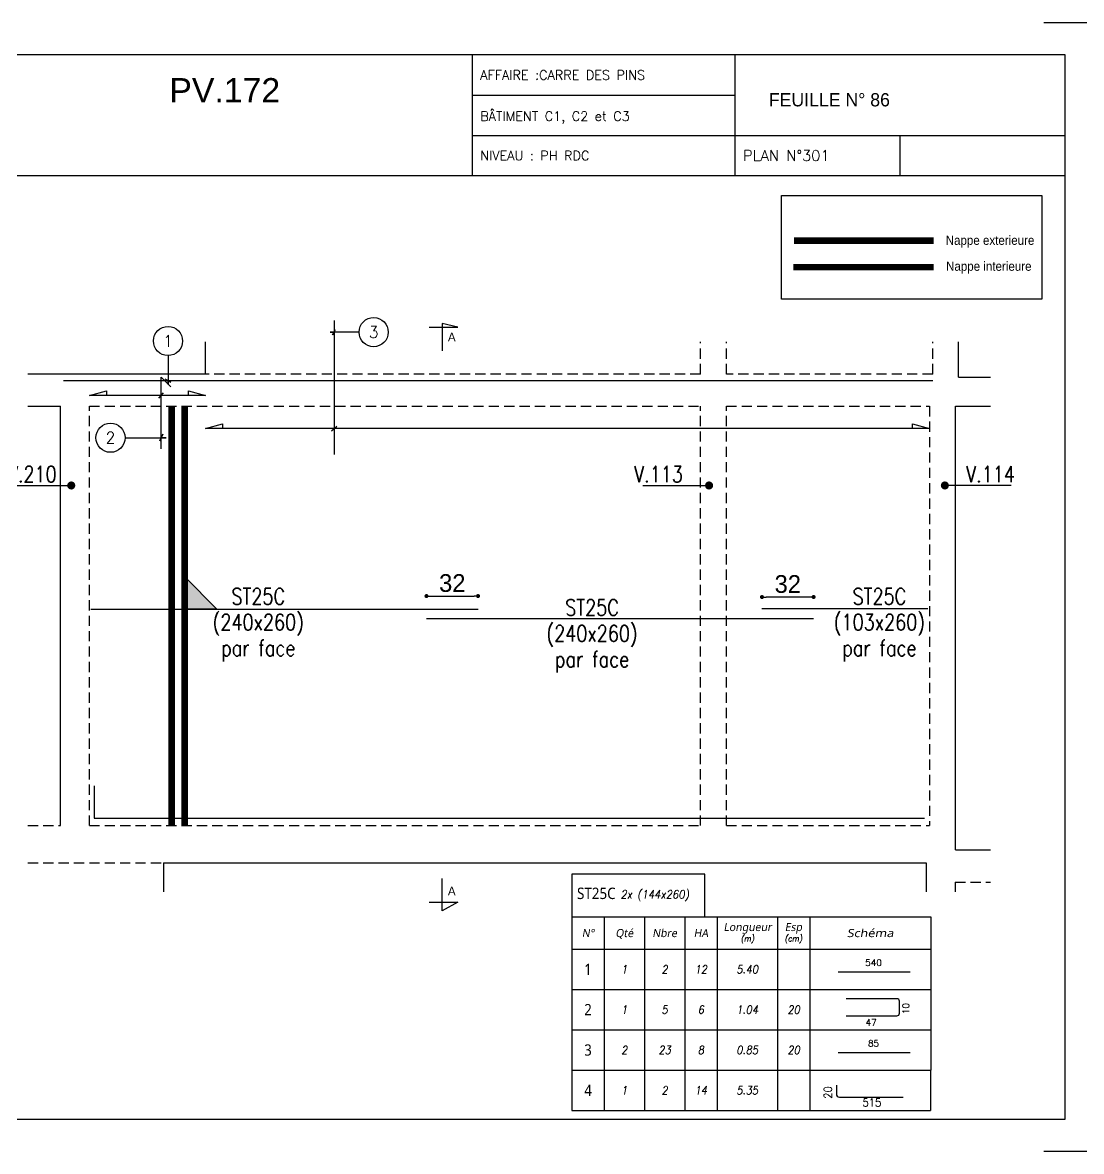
# Model space of a CAD drawing. Header units: metres. Extents: x -5618 to 118954, y -306 to 4637.
# Drawn here: x 85481 to 86138, y 894 to 1594 of the extents above; entities that cross this region are included whole.
import ezdxf
from ezdxf.enums import TextEntityAlignment as Align

# ---------------------------------------------------------------- set-up
doc = ezdxf.new("R2010")
doc.units = ezdxf.units.M
doc.linetypes.add('CACHE', pattern=[9.524999999999999, 6.35, -3.175])
for name, color, linetype in [('COTATION', 1, 'Continuous'), ('GO-CARTOUCHE', 7, 'Continuous'), ('GO-FER-HA', 140, 'Continuous'), ('GO-TEXTE', 9, 'Continuous'), ('GO-TEXTE-FER', 3, 'Continuous'), ('STR_COTATION', 1, 'Continuous'), ('STR_TS', 22, 'Continuous'), ('STR_TS_TXT', 7, 'Continuous'), ('STR_VOI-POT', 6, 'Continuous')]:
    doc.layers.add(name, color=color, linetype=linetype)
doc.layers.add('Kofragna_forma', color=7, linetype='Continuous', lineweight=70)
doc.styles.add('ARIAL', font='ARIAL.TTF')
doc.styles.add('Lucida', font='LSANSI.TTF')
doc.styles.add('schéma', font='simplex.shx')
doc.styles.add('Tableau', font='romans.shx', dxfattribs={"width": 0.9, "oblique": 10})
doc.styles.add('Tableau2', font='trebuc.TTF', dxfattribs={"width": 0.9, "oblique": 10})
doc.styles.add('TEXTE', font='romans.shx')
doc.styles.add('TEXTE TS', font='romans.shx', dxfattribs={"width": 0.7, "oblique": 15})
doc.styles.add('TEXTEBA', font='ARIAL.TTF')
doc.dimstyles.new('COUPE-20', dxfattribs={"dimscale": 0.5, "dimtxt": 22, "dimasz": 5, "dimexe": 0.05, "dimexo": 0, "dimgap": 5, "dimtad": 1, "dimdec": 0, "dimdsep": 46, "dimtxsty": 'Standard', "dimblk1": 'DOT', "dimblk2": 'DOT', "dimsah": 1, "dimcen": 0, "dimdle": 150, "dimclrd": 1, "dimclre": 1, "dimclrt": 7, "dimadec": 0, "dimazin": 0, "dimtfac": 1, "dimtdec": 0, "dimtix": 1, "dimtmove": 2, "dimatfit": 3, "dimldrblk": 'DOT', "dimfxl": 0, "dimtvp": 1, "dimtolj": 1, "dimtzin": 0, "dimarcsym": 0})

# ---------------------------------------------------------------- blocks, each defined once
blk = doc.blocks.new('ime')
at = {"layer": 'COTATION', "const_width": 2.5}
blk.add_lwpolyline([(1.25, 0, -1), (-1.25, 0, -1)], format="xyb", close=True, dxfattribs=at)
at = {"layer": 'COTATION'}
blk.add_lwpolyline([(41.09158464876236, 0), (0, 0)], dxfattribs=at)
at = {"layer": 'COTATION', "color": 7, "style": 'TEXTE TS', "width": 0.8}
blk.add_attdef('NAME', (9.079526555316988, 2), '', height=10, dxfattribs=at)
blk = doc.blocks.new('Barre libre')
at = {"layer": 'GO-TEXTE-FER'}
for p, q in [((0, 0), (0, -1)), ((0, 0), (8.900000000000002, 0)), ((0.8000000000000007, 0), (0.8000000000000007, -1)), ((1.800000000000001, 0), (1.800000000000001, -1)), ((2.800000000000001, 0), (2.800000000000001, -1)), ((3.600000000000001, 0), (3.600000000000001, -1)), ((5.100000000000001, 0), (5.100000000000001, -1)), ((5.900000000000002, 0), (5.900000000000002, -1)), ((8.900000000000002, 0), (8.900000000000002, -1)), ((0, -1), (8.900000000000002, -1))]:
    blk.add_line(p, q, dxfattribs=at)
at = {"layer": 'GO-TEXTE-FER', "color": 1}
blk.add_line((6.602571662135945, -0.562752053263365), (8.393530367494153, -0.562752053263365), dxfattribs=at)
at = {"layer": 'GO-TEXTE-FER', "color": 1, "style": 'Tableau'}
blk.add_attdef('Longueur', text='', height=0.16, dxfattribs=at).set_placement((7.481415956780632, -0.3359449369562739), align=Align.MIDDLE_CENTER)
at = {"layer": 'GO-TEXTE-FER', "style": 'Tableau2', "width": 0.9}
blk.add_attdef('NUMERO', text='', height=0.28, dxfattribs=at).set_placement((0.4000000000000021, -0.5), align=Align.MIDDLE_CENTER)
at = {"layer": 'GO-TEXTE-FER', "style": 'Tableau', "oblique": 10, "width": 0.9}
for tag, p in [('QUANTITE', (1.300000000000001, -0.5)), ('NOMBRE', (2.300000000000001, -0.5)), ('NUANCE', (3.200000000000003, -0.5)), ('LONGUEUR', (4.350000000000001, -0.5)), ('ESPACEMENTS', (5.5, -0.5))]:
    blk.add_attdef(tag, text='', height=0.2, dxfattribs=at).set_placement(p, align=Align.MIDDLE_CENTER)
blk = doc.blocks.new('Désignation')
at = {"layer": 'GO-TEXTE-FER'}
for p, q in [((0, 0.7999999999999998), (8.900000000000002, 0.7999999999999998)), ((0, 0.7999999999999998), (0, 0)), ((0.8000000000000007, 0.7999999999999998), (0.8000000000000007, 0)), ((1.800000000000001, 0.7999999999999998), (1.800000000000001, 0)), ((2.800000000000001, 0.7999999999999998), (2.800000000000001, 0)), ((3.600000000000001, 0.7999999999999998), (3.600000000000001, 0)), ((5.100000000000001, 0.7999999999999998), (5.100000000000001, 0)), ((5.900000000000002, 0.7999999999999998), (5.900000000000002, 0)), ((8.900000000000002, 0.7999999999999998), (8.900000000000002, 0)), ((0, 0), (8.900000000000002, 0))]:
    blk.add_line(p, q, dxfattribs=at)
at = {"layer": 'GO-TEXTE-FER', "style": 'Tableau2', "oblique": 10}
for s, p in [('Longueur', (4.356051620639308, 0.5496028384462006)), ('Esp', (5.494334133658599, 0.5496028384462006)), ('N°', (0.4000000000000004, 0.3999999999999995)), ('Qté', (1.300000000000001, 0.3999999999999995)), ('Nbre', (2.300000000000001, 0.3999999999999995)), ('HA', (3.200000000000001, 0.3999999999999995))]:
    blk.add_text(s, height=0.2, dxfattribs=at).set_placement(p, align=Align.MIDDLE_CENTER)
at = {"layer": 'GO-TEXTE-FER', "color": 7, "style": 'Tableau', "oblique": 10, "width": 0.9}
for s, p in [('(m)', (4.356051620639308, 0.2654942762949544)), ('(cm)', (5.494334133658599, 0.2654942762949544))]:
    blk.add_text(s, height=0.15, dxfattribs=at).set_placement(p, align=Align.MIDDLE_CENTER)
at = {"layer": 'GO-TEXTE-FER', "style": 'Tableau2', "oblique": 10, "width": 1.2}
blk.add_text('Schéma', height=0.2, dxfattribs=at).set_placement((7.400000000000002, 0.3999999999999995), align=Align.MIDDLE_CENTER)
blk = doc.blocks.new('mrega')
at = {"layer": 'STR_TS_TXT', "style": 'TEXTE TS', "width": 0.8}
for tag, p in [('ST10', (14.47619047619082, 0)), ('DIM', (14.47619047619082, -16)), ('NOTE', (14.47619047619082, -32))]:
    blk.add_attdef(tag, text='', height=10, dxfattribs=at).set_placement(p, align=Align.CENTER)
blk = doc.blocks.new('A$C6F247267')
blk.add_hatch(color=256).paths.add_polyline_path([(5.684341886080801e-14, -0.1999999999999886), (-0.1999999999999886, 0), (5.684341886080801e-14, 0)])
blk.add_lwpolyline([(-0.1999999999999886, 0), (5.684341886080801e-14, 0), (5.684341886080801e-14, -0.1999999999999886), (-0.1999999999999886, 0)])
blk = doc.blocks.new('Spécial')
at = {"layer": 'GO-TEXTE-FER'}
for p, q in [((0, 0), (0, -1)), ((0, 0), (8.900000000000002, 0)), ((0.8000000000000007, 0), (0.8000000000000007, -1)), ((1.800000000000001, 0), (1.800000000000001, -1)), ((2.800000000000001, 0), (2.800000000000001, -1)), ((3.600000000000001, 0), (3.600000000000001, -1)), ((5.100000000000001, 0), (5.100000000000001, -1)), ((5.900000000000002, 0), (5.900000000000002, -1)), ((8.900000000000002, 0), (8.900000000000002, -1)), ((0, -1), (8.900000000000002, -1))]:
    blk.add_line(p, q, dxfattribs=at)
at = {"layer": 'GO-TEXTE-FER', "style": 'Tableau2', "width": 0.9}
blk.add_attdef('NUMERO', text='', height=0.28, dxfattribs=at).set_placement((0.4000000000000021, -0.5), align=Align.MIDDLE_CENTER)
at = {"layer": 'GO-TEXTE-FER', "style": 'Tableau', "oblique": 10, "width": 0.9}
for tag, p in [('QUANTITE', (1.300000000000001, -0.4999999999999964)), ('NOMBRE', (2.300000000000001, -0.4999999999999964)), ('NUANCE', (3.200000000000003, -0.4999999999999964)), ('LONGUEUR', (4.350000000000001, -0.4999999999999964)), ('ESPACEMENTS', (5.5, -0.4999999999999964))]:
    blk.add_attdef(tag, text='', height=0.2, dxfattribs=at).set_placement(p, align=Align.MIDDLE_CENTER)
blk = doc.blocks.new('_DOT')
at = {"color": 0, "linetype": 'ByBlock'}
blk.add_line((-0.5, 0), (-1, 0), dxfattribs=at)
at = {"color": 0, "linetype": 'ByBlock', "const_width": 0.5}
blk.add_lwpolyline([(-0.25, 0, 1), (0.25, 0, 1)], format="xyb", close=True, dxfattribs=at)
blk = doc.blocks.new('*D1361')
at = {"layer": 'DEFPOINTS', "color": 0, "linetype": 'ByBlock', "lineweight": -3, "ltscale": 4.5}
for p in [(85763.50357384414, 1238.136798932678), (85763.50357384414, 1230.095139099435, 281.5322691381998), (85731.50357384414, 1224.114043198443, 281.5322691381998)]:
    blk.add_point(p, dxfattribs=at)
at = {"layer": 'STR_COTATION', "color": 1, "linetype": 'ByBlock', "lineweight": -2, "ltscale": 4.5}
for p, q in [((85731.50357384414, 1238.158061270404), (85731.50357384414, 1238.161798932678)), ((85734.00357384414, 1238.136798932678), (85761.00357384414, 1238.136798932678)), ((85763.50357384414, 1238.159650861707), (85763.50357384414, 1238.161798932678))]:
    blk.add_line(p, q, dxfattribs=at)
at = {"layer": 'STR_COTATION', "color": 1, "linetype": 'ByBlock', "lineweight": -2, "ltscale": 4.5, "xscale": 2.5, "yscale": 2.5, "zscale": 2.5, "rotation": 180}
blk.add_blockref('_DOT', (85731.50357384414, 1238.136798932678), dxfattribs=at)
at = {"layer": 'STR_COTATION', "color": 1, "linetype": 'ByBlock', "lineweight": -2, "ltscale": 4.5, "xscale": 2.5, "yscale": 2.5, "zscale": 2.5}
blk.add_blockref('_DOT', (85763.50357384414, 1238.136798932678), dxfattribs=at)
at = {"layer": 'STR_COTATION', "color": 7, "linetype": 'ByBlock', "lineweight": -3, "ltscale": 4.5, "insert": (85747.50357384414, 1246.136798932678), "char_height": 11, "attachment_point": 5}
blk.add_mtext('\\A1;32', dxfattribs=at)
blk = doc.blocks.new('*D1362')
at = {"layer": 'DEFPOINTS', "color": 0, "linetype": 'ByBlock', "lineweight": -3, "ltscale": 4.5}
for p in [(85939.55239153258, 1237.528792346474), (85939.55239153258, 1230.3086169675, 281.5322691381996), (85971.55239153258, 1224.114043198445, 281.5322691381996)]:
    blk.add_point(p, dxfattribs=at)
at = {"layer": 'STR_COTATION', "color": 1, "linetype": 'ByBlock', "lineweight": -2, "ltscale": 4.5}
for p, q in [((85939.55239153258, 1237.551862875629), (85939.55239153258, 1237.553792346474)), ((85969.05239153258, 1237.528792346474), (85942.05239153258, 1237.528792346474)), ((85971.55239153258, 1237.550216079346), (85971.55239153258, 1237.553792346474))]:
    blk.add_line(p, q, dxfattribs=at)
at = {"layer": 'STR_COTATION', "color": 1, "linetype": 'ByBlock', "lineweight": -2, "ltscale": 4.5, "xscale": 2.5, "yscale": 2.5, "zscale": 2.5, "rotation": 180}
blk.add_blockref('_DOT', (85939.55239153258, 1237.528792346474), dxfattribs=at)
at = {"layer": 'STR_COTATION', "color": 1, "linetype": 'ByBlock', "lineweight": -2, "ltscale": 4.5, "xscale": 2.5, "yscale": 2.5, "zscale": 2.5}
blk.add_blockref('_DOT', (85971.55239153258, 1237.528792346474), dxfattribs=at)
at = {"layer": 'STR_COTATION', "color": 7, "linetype": 'ByBlock', "lineweight": -3, "ltscale": 4.5, "insert": (85955.55239153258, 1245.528792346474), "char_height": 11, "attachment_point": 5}
blk.add_mtext('\\A1;32', dxfattribs=at)
blk = doc.blocks.new('U')
at = {"layer": 'GO-TEXTE-FER'}
for p, q in [((0, 0), (0, -1)), ((0, 0), (8.900000000000002, 0)), ((0.8000000000000007, 0), (0.8000000000000007, -1)), ((1.800000000000001, 0), (1.800000000000001, -1)), ((2.800000000000001, 0), (2.800000000000001, -1)), ((3.600000000000001, 0), (3.600000000000001, -1)), ((5.100000000000001, 0), (5.100000000000001, -1)), ((5.900000000000002, 0), (5.900000000000002, -1)), ((8.900000000000002, 0), (8.900000000000002, -1)), ((0, -1), (8.900000000000002, -1))]:
    blk.add_line(p, q, dxfattribs=at)
at = {"layer": 'GO-TEXTE-FER', "color": 1}
blk.add_lwpolyline([(6.803314236992733, -0.6501039319644448), (8.063314236992696, -0.6501039319645301, 0.414213562373095), (8.123314236992684, -0.5901039319644994), (8.123314236992641, -0.2901039319645164, 0.4142135623730951), (8.063314236992653, -0.2301039319644858), (6.803314236992733, -0.2301039319644858)], format="xyb", dxfattribs=at)
at = {"layer": 'GO-TEXTE-FER', "color": 1, "style": 'Tableau'}
blk.add_attdef('Largeur', text='', height=0.16, rotation=90, dxfattribs=at).set_placement((8.284040132140975, -0.4721743387249857), align=Align.MIDDLE_CENTER)
at = {"layer": 'GO-TEXTE-FER', "style": 'Tableau2', "width": 0.9}
blk.add_attdef('NUMERO', text='', height=0.28, dxfattribs=at).set_placement((0.4000000000000021, -0.5), align=Align.MIDDLE_CENTER)
at = {"layer": 'GO-TEXTE-FER', "style": 'Tableau', "oblique": 10, "width": 0.9}
for tag, p in [('QUANTITE', (1.300000000000001, -0.5)), ('NOMBRE', (2.300000000000001, -0.5)), ('NUANCE', (3.200000000000003, -0.5)), ('LONGUEUR', (4.350000000000001, -0.5)), ('ESPACEMENTS', (5.5, -0.5))]:
    blk.add_attdef(tag, text='', height=0.2, dxfattribs=at).set_placement(p, align=Align.MIDDLE_CENTER)
at = {"layer": 'GO-TEXTE-FER', "color": 1, "style": 'Tableau'}
blk.add_attdef('Longueur', text='', height=0.16, dxfattribs=at).set_placement((7.421867254534655, -0.819129785683189), align=Align.MIDDLE_CENTER)

msp = doc.modelspace()

# ---------------------------------------------------------------- linework, layer by layer
for p, q in [((85759.82997726664, 1573.712041786099), (85759.82997726664, 1498.770798543161)), ((85922.7999345921, 1573.739467746504), (85922.7999345921, 1498.770798543161)), ((85759.82997726687, 1548.714541785811), (85922.79993459233, 1548.714541785811)), ((85759.82997726687, 1523.717041785871), (85922.79993459233, 1523.717041785871)), ((85922.7999345921, 1523.744467746392), (86127.65218552062, 1523.744467746392)), ((86025.13643375761, 1523.744467746392), (86025.13643375761, 1498.770798543161))]:
    msp.add_line(p, q)
for points in [[(86114.32018552092, 1593.710041785655), (86147.65018552076, 1593.710041756318), (86147.65018552076, 1560.380041756127)], [(86127.65218552062, 1498.770798543161), (85177.74718552083, 1498.770798543161)], [(86147.65018552076, 927.1100417562251), (86147.65018552076, 893.7800417860693), (86114.32018552092, 893.7800417860693)]]:
    msp.add_lwpolyline(points)
msp.add_lwpolyline([(85177.74718552083, 1573.712041786099), (85177.74718552083, 913.7780417859743), (86127.65218552062, 913.7780417859743), (86127.65218552062, 1573.712041786099)], close=True)
at = {"layer": 'COTATION'}
for p, q in [((85565.50745476797, 1360.731108279918, 281.5322691381999), (85568.4581484813, 1364.086225333046, 281.5322691381999)), ((85672.54001557353, 1340.493759211293, 281.5322691381998), (85675.89513262664, 1343.444452924619, 281.5322691381998))]:
    msp.add_line(p, q, dxfattribs=at)
at = {"layer": 'COTATION', "elevation": 281.5322691381999}
for points in [[(85583.89711260369, 1362.408666806483), (85583.89711260369, 1365.408660536223), (85594.45476056078, 1362.408666806483), (85522.4547605608, 1362.408666806482), (85533.01240851785, 1365.408660536222), (85533.01240851785, 1362.408666806482)], [(86032.84842588696, 1341.969106067956), (86032.84842588696, 1344.969099797695), (86043.40607384405, 1341.969106067956), (85594.4547605608, 1341.969106067957), (85605.01240851785, 1344.969099797696), (85605.01240851785, 1341.969106067957)]]:
    msp.add_lwpolyline(points, dxfattribs=at)
at = {"layer": 'GO-FER-HA', "elevation": 281.5322691381999}
for points in [[(85689.6852904452, 1401.840567938735, -512.322006256741), (85689.68501440417, 1401.769857260616), (85671.81755002809, 1401.769857260614), (85674.217550028, 1401.769857260614), (85673.3204937533, 1400.072800985753), (85675.11460630299, 1403.466913535476)], [(85571.14245063378, 1387.20513209977, -512.322006256741), (85571.2131613119, 1387.204856058738), (85571.2131613119, 1369.337391682662), (85571.2131613119, 1371.737391682569), (85572.91021758676, 1370.840335407871), (85569.51610503704, 1372.634447957558)]]:
    msp.add_lwpolyline(points, format="xyb", dxfattribs=at)
msp.add_lwpolyline([(85544.60588879287, 1336.311700324751), (85569.98280162463, 1336.311700324751), (85566.98280162463, 1336.311700324751), (85568.10412196818, 1338.43302066831), (85565.86148128106, 1334.19037998119)], dxfattribs=at)
at = {"layer": 'GO-FER-HA'}
msp.add_circle((85535.549126158, 1336.311700324751, 281.5322691381999), 9.05676263485475, dxfattribs=at)
at = {"layer": 'GO-TEXTE', "flags": 128}
for points, elevation in [([(85733.23772958631, 1404.90267385744), (85750.88546919315, 1404.896555453092), (85741.20925118834, 1407.179966372882), (85741.2023444888, 1390.258492065503)], 281.5322691381998), ([(85733.21405165682, 1048.323184695477), (85750.86179232415, 1048.323184695477), (85741.18374316259, 1043.043128801077), (85741.18374316259, 1062.964604305719)], 281.5322691381999)]:
    msp.add_lwpolyline(points, dxfattribs=dict(at, elevation=elevation))
at = {"layer": 'GO-TEXTE-FER', "elevation": 93.84408971273291}
msp.add_lwpolyline([(85821.67995494505, 1039.17399447707), (85904.17995494505, 1039.17399447707), (85904.17995494505, 1065.605982440098), (85821.67995494505, 1065.605982440098)], close=True, dxfattribs=at)
at = {"layer": 'Kofragna_forma', "color": 4, "lineweight": -3}
for p, q in [((85594.45476056078, 1375.790150586631, 281.5322691381999), (85594.4547605608, 1395.79015058663, 281.5322691381999)), ((86061.50357384411, 1373.79015058663, 281.5322691381999), (86061.50357384411, 1395.79015058663, 281.5322691381999)), ((85594.45476056078, 1375.790150586631, 281.5322691381999), (85484.32877725238, 1375.79015058663, 281.5322691381999)), ((86061.50357384411, 1373.79015058663, 281.5322691381999), (86081.19927333502, 1373.79015058663, 281.5322691381999)), ((85484.32877725238, 1355.787650586549, 281.5322691381999), (85504.4547605608, 1355.787650586549, 281.5322691381999)), ((85504.4547605608, 1095.78765058655, 281.5322691381999), (85504.4547605608, 1355.787650586549, 281.5322691381999)), ((86059.50357384411, 1080.787650586551, 281.5322691381999), (86059.50357384411, 1355.79015058663, 281.5322691381999)), ((86059.50357384411, 1355.79015058663, 281.5322691381999), (86081.19927333502, 1355.79015058663, 281.5322691381999)), ((86059.50357384411, 1080.787650586551, 281.5322691381999), (86081.19926892991, 1080.78765058655, 281.5322691381999)), ((85568.45476056078, 1072.78765058655, 281.5322691381999), (85568.4547605608, 1054.727142587682, 281.5322691381999)), ((85568.4547605608, 1072.78765058655, 281.5322691381999), (86041.40607384403, 1072.787650586549, 281.5322691381999)), ((86041.40607384403, 1072.787650586549, 281.5322691381999), (86041.40607384405, 1054.727142588114, 281.5322691381999))]:
    msp.add_line(p, q, dxfattribs=at)
at = {"layer": 'Kofragna_forma', "linetype": 'CACHE', "lineweight": -3}
for p, q in [((85901.45476056078, 1375.79015058663, 281.5322691381999), (85901.45476056078, 1395.79015058663, 281.5322691381999)), ((85917.4547605608, 1375.79015058663, 281.5322691381999), (85917.4547605608, 1395.79015058663, 281.5322691381999)), ((86045.40607384406, 1375.79015058663, 281.5322691381999), (86045.40607384405, 1395.79015058663, 281.5322691381999)), ((85901.45476056078, 1375.79015058663, 281.5322691381999), (85594.4547605608, 1375.79015058663, 281.5322691381999)), ((86045.40607384406, 1375.79015058663, 281.5322691381999), (85917.4547605608, 1375.79015058663, 281.5322691381999)), ((85522.4547605608, 1095.78765058655, 281.5322691381999), (85522.4547605608, 1355.787650586549, 281.5322691381999)), ((85522.45476056081, 1355.787650586549, 281.5322691381999), (85901.45476056078, 1355.787650586549, 281.5322691381999)), ((85901.4547605608, 1095.78765058655, 281.5322691381999), (85901.4547605608, 1355.787650586549, 281.5322691381999)), ((85917.4547605608, 1095.78765058655, 281.5322691381999), (85917.4547605608, 1355.787650586549, 281.5322691381999)), ((85917.4547605608, 1355.787650586549, 281.5322691381999), (86043.40607384405, 1355.787650586549, 281.5322691381999)), ((86043.40607384405, 1355.787650586549, 281.5322691381999), (86043.40607384405, 1095.787650586549, 281.5322691381999)), ((85484.32877725238, 1095.78765058655, 281.5322691381999), (85504.4547605608, 1095.78765058655, 281.5322691381999)), ((85522.45476056081, 1095.78765058655, 281.5322691381999), (85901.45476056078, 1095.787650586549, 281.5322691381999)), ((85917.4547605608, 1095.787650586549, 281.5322691381999), (86043.40607384405, 1095.787650586549, 281.5322691381999)), ((85484.32877725238, 1072.78765058655, 281.5322691381999), (85568.4547605608, 1072.78765058655, 281.5322691381999)), ((86059.40607384405, 1060.78765058655, 281.5322691381999), (86081.19926892991, 1060.78765058655, 281.5322691381999)), ((86059.40607384405, 1060.78765058655, 281.5322691381999), (86059.40607384405, 1054.727142588129, 281.5322691381999))]:
    msp.add_line(p, q, dxfattribs=at)
at = {"layer": 'STR_COTATION', "lineweight": -3, "ltscale": 4.5, "elevation": 93.84408971273291}
msp.add_lwpolyline([(85985.67749916879, 934.8995621434183), (85985.67749916879, 929.3885622670048, 0.414213562373095), (85987.67749916879, 927.3885622670048), (86027.12688756197, 927.388562267005)], format="xyb", dxfattribs=at)
at = {"layer": 'STR_TS', "color": 3}
for p, q in [((85523.4547605608, 1230.095139099434, 281.5322691381999), (85763.50357384414, 1230.095139099435, 281.5322691381998)), ((86042.40607384405, 1230.308616967498, 281.5322691381999), (85939.55239153258, 1230.3086169675, 281.5322691381996)), ((85731.50357384414, 1224.114043198443, 281.5322691381998), (85971.55239153258, 1224.114043198445, 281.5322691381996))]:
    msp.add_line(p, q, dxfattribs=at)
at = {"layer": 'STR_TS', "color": 7}
msp.add_lwpolyline([(85951.61537998018, 1486.445730273484), (86113.15911749925, 1486.445730273484), (86113.15911749925, 1422.160350701324), (85951.61537998018, 1422.160350701324)], close=True, dxfattribs=at)
at = {"layer": 'STR_TS', "linetype": 'CACHE', "ltscale": 2, "const_width": 4}
msp.add_lwpolyline([(86046.03534207746, 1458.451324364585), (85959.47746096537, 1458.451324364585)], dxfattribs=at)
at = {"layer": 'STR_TS', "const_width": 4}
msp.add_lwpolyline([(86046.03534207746, 1441.996368096392), (85958.91598490413, 1441.996368096392)], dxfattribs=at)
at = {"layer": 'STR_TS', "linetype": 'ByBlock', "ltscale": 2, "const_width": 4, "elevation": 281.5322691381999}
msp.add_lwpolyline([(85573.49570579009, 1095.78765058655), (85573.49570579009, 1355.787650586549)], dxfattribs=at)
at = {"layer": 'STR_TS', "linetype": 'CACHE', "ltscale": 2, "const_width": 4, "elevation": 281.5322691381999}
msp.add_lwpolyline([(85581.54280089572, 1095.787650586549), (85581.54280089572, 1355.787650586549)], dxfattribs=at)
at = {"layer": 'STR_VOI-POT'}
for p, q in [((85674.21754713294, 1408.961880150864, 281.5322691381999), (85674.21758054361, 1325.961880150869, 281.5322691381999)), ((85506.45475349763, 1371.737391682569, 281.5322691381998), (86045.40607384406, 1371.737391682568, 281.5322691381999))]:
    msp.add_line(p, q, dxfattribs=at)
at = {"layer": 'STR_VOI-POT', "elevation": 281.5322691381999}
for points in [[(85566.98280162463, 1329.463632067319), (85566.98280162463, 1373.790731774269), (85572.96469030328, 1367.80884309561)], [(85525.4547605608, 1120.456071958582), (85525.4547605608, 1100.456071958582), (86040.40607384405, 1100.456071958582)]]:
    msp.add_lwpolyline(points, dxfattribs=at)

# ---------------------------------------------------------------- block references
at = {"layer": 'COTATION'}
ref = msp.add_blockref('ime', (85511.19194643346, 1306.689300284986, 281.5322691381999), dxfattribs=dict(at, xscale=-1))
ref.add_attrib('NAME', 'PV.210', (85464.77908654482, 1308.689300284986, 281.5322691381999), dxfattribs={"color": 7, "height": 10, "style": 'TEXTE TS', "width": 0.8})
ref = msp.add_blockref('ime', (85906.74268742245, 1306.689300284986, 281.5322691381999), dxfattribs=dict(at, xscale=-1))
ref.add_attrib('NAME', 'V.113', (85860.3298275338, 1308.689300284986, 281.5322691381999), dxfattribs={"color": 7, "height": 10, "style": 'TEXTE TS', "width": 0.8})
ref = msp.add_blockref('ime', (86052.96245718664, 1306.689300284986, 281.5322691381999), dxfattribs=at)
ref.add_attrib('NAME', 'V.114', (86066.23245993243, 1308.689300284986, 281.5322691381999), dxfattribs={"color": 7, "height": 10, "style": 'TEXTE TS', "width": 0.8})
at = {"layer": 'GO-FER-HA', "xscale": 25, "yscale": 25, "zscale": 25}
msp.add_blockref('Désignation', (85821.67995494505, 1019.17399447707, 93.84408971273291), dxfattribs=at)
at = {"layer": 'GO-FER-HA', "xscale": 24.99585865624249, "yscale": 24.99585865564586, "zscale": 24.99585865559999}
msp.add_blockref('Spécial', (85821.67995494505, 944.1739944770702, 93.84408971273291), dxfattribs=at).add_auto_attribs({'NUMERO': '4', 'QUANTITE': '1', 'NOMBRE': '2', 'NUANCE': '14', 'LONGUEUR': '5.35'})
at = {"layer": 'GO-TEXTE-FER', "xscale": 25, "yscale": 25, "zscale": 25}
for name, p, values in [('Barre libre', (85821.67995494505, 1019.17399447707, 93.84408971273291), {'NUMERO': '1', 'QUANTITE': '1', 'NOMBRE': '2', 'NUANCE': '12', 'Longueur': '540', 'LONGUEUR': '5.40'}), ('U', (85821.67995494505, 994.1739944770702, 93.84408971273291), {'NUMERO': '2', 'QUANTITE': '1', 'NOMBRE': '5', 'NUANCE': '6', 'Longueur': '47', 'Largeur': '10', 'LONGUEUR': '1.04', 'ESPACEMENTS': '20'}), ('Barre libre', (85821.67995494505, 969.1739944770702, 93.84408971273291), {'NUMERO': '3', 'QUANTITE': '2', 'NOMBRE': '23', 'NUANCE': '8', 'Longueur': '85', 'LONGUEUR': '0.85', 'ESPACEMENTS': '20'})]:
    msp.add_blockref(name, p, dxfattribs=at).add_auto_attribs(values)
at = {"layer": 'STR_TS', "xscale": 100, "yscale": 100, "zscale": 100, "rotation": 180}
msp.add_blockref('A$C6F247267', (85581.54280089572, 1230.095139099434, 304.0694589178153), dxfattribs=at)
at = {"layer": 'STR_TS_TXT'}
for p, values in [((85612.72685147577, 1232.934034563387, 469.2204485636664), {'NOTE': 'par face', 'ST10': 'ST25C', 'DIM': '(240x260)'}), ((85997.91308941363, 1232.934034563387, 469.2204485636664), {'NOTE': 'par face', 'ST10': 'ST25C', 'DIM': '(103x260)'}), ((85819.71087157165, 1225.982347298758), {'NOTE': 'par face', 'ST10': 'ST25C', 'DIM': '(240x260)'})]:
    msp.add_blockref('mrega', p, dxfattribs=at).add_auto_attribs(values)

# ---------------------------------------------------------------- texts
for s, height, style, p in [('AFFAIRE :CARRE DES PINS', 5.832750000000001, 'schéma', (85764.82947726702, 1558.296916785925)), ('PV.172', 15, 'ARIAL', (85572.05059034121, 1544.270754173924)), ('BÂTIMENT C1, C2 et C3', 5.832750000000001, 'schéma', (85764.82947726725, 1532.743916756283)), ('NIVEAU : PH RDC', 5.832750000000001, 'schéma', (85764.82947726679, 1508.301916815732)), ('PLAN N°301', 6.665999999999999, 'schéma', (85927.79943459248, 1507.885291756289))]:
    msp.add_text(s, height=height, dxfattribs=dict(style=style)).set_placement(p)
at = {"linetype": 'ByBlock', "lineweight": -3, "ltscale": 4.5}
msp.add_text('FEUILLE N° 86', height=8.2, dxfattribs=at).set_placement((85943.7999345921, 1541.744467746392))
at = {"layer": 'GO-CARTOUCHE', "color": 2, "style": 'TEXTEBA', "width": 0.9}
for s, p in [('Nappe exterieure', (86080.97301201346, 1455.897458991665)), ('Nappe interieure', (86080.20459081135, 1439.806685332489))]:
    msp.add_text(s, height=5.702400000000001, dxfattribs=at).set_placement(p, align=Align.CENTER)
at = {"layer": 'GO-FER-HA', "style": 'TEXTE'}
for s, rotation, p in [('1', 359.9999999999544, (85571.21316131193, 1396.261618693592, 375.5322691381999)), ('3', 359.9999999999479, (85698.74177703902, 1401.769857260596, 375.5322691382))]:
    msp.add_text(s, height=7.199999999999999, rotation=rotation, dxfattribs=at).set_placement(p, align=Align.MIDDLE_CENTER)
msp.add_text('2', height=7.199999999999999, dxfattribs=at).set_placement((85535.549126158, 1336.311700324751, 281.5322691381999), align=Align.MIDDLE_CENTER)
at = {"layer": 'GO-FER-HA', "color": 1, "ltscale": 4.5, "style": 'Tableau', "width": 0.9}
msp.add_text('20', height=5, rotation=90, dxfattribs=at).set_placement((85982.95493943099, 926.4572358338951, 93.84408971273291))
msp.add_text('515', height=5, dxfattribs=at).set_placement((86001.96293432318, 921.6159781828787, 93.84408971273291))
at = {"layer": 'GO-TEXTE', "linetype": 'Continuous', "style": 'Lucida'}
for rotation, p in [(359.9819333185179, (85744.81951860407, 1396.105898129005, 281.5322691381998)), (0.001797547041295644, (85744.7988897871, 1052.593473641002, 281.5322691381999))]:
    msp.add_text('A', height=5.319999999999999, rotation=rotation, dxfattribs=at).set_placement(p)
at = {"layer": 'GO-TEXTE-FER', "style": 'Tableau', "oblique": 10, "width": 0.9}
msp.add_text('2x (144x260)', height=5.056179772500054, dxfattribs=at).set_placement((85851.85988768318, 1050.663690796171, 93.84408971273291))
at = {"layer": 'GO-TEXTE-FER', "style": 'Tableau2', "width": 0.9}
msp.add_attdef('ST25C', text='1', height=7.078651681500075, dxfattribs=at).set_placement((85836.81861581806, 1053.805792829261, 93.84408971273291), align=Align.MIDDLE_CENTER)

# ---------------------------------------------------------------- dimensions: what is measured, and where the dimension line sits
at = {"layer": 'STR_COTATION', "linetype": 'ByBlock', "lineweight": -3, "ltscale": 4.5}
for base, p1, p2, picture, middle in [((85763.50357384414, 1238.136798932678), (85731.50357384414, 1224.114043198443, 281.5322691381998), (85763.50357384414, 1230.095139099435, 281.5322691381998), '*D1361', (85747.50357384414, 1246.136798932678)), ((85939.55239153258, 1237.528792346474), (85971.55239153258, 1224.114043198445, 281.5322691381996), (85939.55239153258, 1230.3086169675, 281.5322691381996), '*D1362', (85955.55239153258, 1245.528792346474))]:
    dim = msp.add_linear_dim(base=base, p1=p1, p2=p2, dimstyle='COUPE-20', override={"dimfxl": 0.1}, dxfattribs=at)
    dim.commit()
    dim.dimension.update_dxf_attribs({"geometry": picture, "text_midpoint": middle})

doc.saveas('drawing.dxf')
